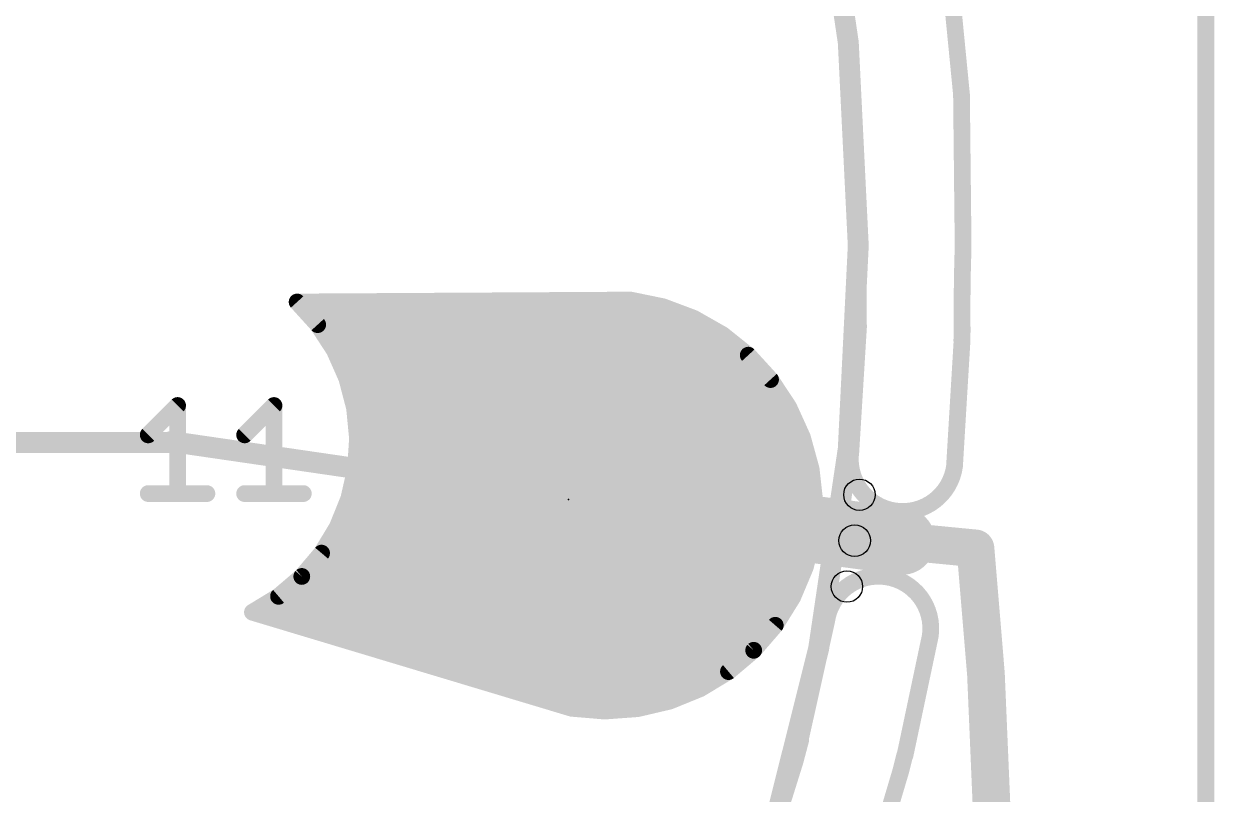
# Model space of a CAD drawing. Extents: x 0 to 107, y -24 to 80.
# Drawn here: x 45.35 to 59.79, y 47.95 to 57.29 of the extents above; entities that cross this region are included whole.
import ezdxf

# ---------------------------------------------------------------- set-up
doc = ezdxf.new("R2010")
doc.units = 0
for name, color, linetype in [('1', 12, 'CONTINUOUS'), ('16', 132, 'CONTINUOUS'), ('17', 110, 'CONTINUOUS'), ('20', 53, 'CONTINUOUS'), ('21', 53, 'CONTINUOUS'), ('23', 53, 'CONTINUOUS')]:
    doc.layers.add(name, color=color, linetype=linetype)

# ---------------------------------------------------------------- blocks, each defined once
blk = doc.blocks.new('ROUNDP')
at = {"const_width": 0.5}
blk.add_lwpolyline([(0, -0.25, 1), (0, 0.25, 1), (0, -0.25)], format="xyb", dxfattribs=at)

msp = doc.modelspace()

# ---------------------------------------------------------------- linework, layer by layer
at = {"layer": '1'}
for points, const_width in [([(52.7125, 53.9376), (48.6678, 53.9142)], 0.2032), ([(48.6678, 53.9142), (48.9171, 53.6398)], 0.2032), ([(53.1045, 53.8572), (52.7125, 53.9376)], 0.2032), ([(48.728, 53.848), (53.1292, 53.848)], 0.2032), ([(53.4792, 53.7166), (53.1045, 53.8572)], 0.2032), ([(48.9126, 53.6448), (53.6057, 53.6448)], 0.2032), ([(48.9171, 53.6398), (49.1195, 53.3291)], 0.2032), ([(53.8273, 53.519), (53.4792, 53.7166)], 0.2032), ([(54.1401, 53.2695), (53.8273, 53.519)], 0.2032), ([(49.0463, 53.4416), (53.9243, 53.4416)], 0.2032), ([(49.1195, 53.3291), (49.2698, 52.9902)], 0.2032), ([(49.1598, 53.2384), (54.1685, 53.2384)], 0.2032), ([(54.4101, 52.974), (54.1401, 53.2695)], 0.2032), ([(49.2498, 53.0352), (54.3542, 53.0352)], 0.2032), ([(49.2698, 52.9902), (49.3641, 52.6316)], 0.2032), ([(54.6306, 52.64), (54.4101, 52.974)], 0.2032), ([(49.3114, 52.832), (54.5038, 52.832)], 0.2032), ([(49.3641, 52.6316), (49.4001, 52.2625)], 0.2032), ([(49.3644, 52.6288), (54.6357, 52.6288)], 0.2032), ([(54.796, 52.2756), (54.6306, 52.64)], 0.2032), ([(49.3842, 52.4256), (54.7279, 52.4256)], 0.2032), ([(49.4001, 52.2625), (49.3767, 51.8925)], 0.2032), ([(49.3975, 52.2224), (54.8107, 52.2224)], 0.2032), ([(54.9025, 51.8898), (54.796, 52.2756)], 0.2032), ([(49.3767, 51.8925), (49.2946, 51.5309)], 0.2032), ([(49.3847, 52.0192), (54.8668, 52.0192)], 0.2032), ([(54.9473, 51.4921), (54.9025, 51.8898)], 0.2032), ([(49.3593, 51.816), (54.9108, 51.816)], 0.2032), ([(49.3132, 51.6128), (54.9337, 51.6128)], 0.2032), ([(55.0012, 51.148), (51.9303, 51.5245)], 0.4572), ([(49.2946, 51.5309), (49.156, 51.187)], 0.2032), ([(56.0045, 51.0134), (55.0012, 51.148)], 0.8128), ([(54.9293, 51.0923), (54.9473, 51.4921)], 0.2032), ([(49.2457, 51.4096), (54.9436, 51.4096)], 0.2032), ([(49.156, 51.187), (48.9642, 50.8696)], 0.2032), ([(49.1638, 51.2064), (54.9345, 51.2064)], 0.2032), ([(54.8337, 50.7037), (54.9293, 51.0923)], 0.2032), ([(56.896, 50.927), (56.0045, 51.0134)], 0.4572), ([(57.023, 49.403), (56.896, 50.927)], 0.4572), ([(48.9642, 50.8696), (48.7244, 50.5868)], 0.2032), ([(49.045, 51.0032), (54.9074, 51.0032)], 0.2032), ([(48.9052, 50.8), (54.8574, 50.8)], 0.2032), ([(48.7244, 50.5868), (48.4425, 50.346)], 0.2032), ([(48.7328, 50.5968), (54.7887, 50.5968)], 0.2032), ([(54.6784, 50.3348), (54.8337, 50.7037)], 0.2032), ([(48.4425, 50.346), (48.1258, 50.1531)], 0.2032), ([(48.4982, 50.3936), (54.7032, 50.3936)], 0.2032), ([(54.4674, 49.9948), (54.6784, 50.3348)], 0.2032), ([(48.1258, 50.1531), (51.9993, 48.9887)], 0.2032), ([(48.1871, 50.1904), (54.5888, 50.1904)], 0.2032), ([(48.6777, 49.9872), (54.4609, 49.9872)], 0.2032), ([(54.2058, 49.6919), (54.4674, 49.9948)], 0.2032), ([(49.3536, 49.784), (54.2853, 49.784)], 0.2032), ([(50.0296, 49.5808), (54.0742, 49.5808)], 0.2032), ([(53.9, 49.4337), (54.2058, 49.6919)], 0.2032), ([(53.5576, 49.2265), (53.9, 49.4337)], 0.2032), ([(50.7056, 49.3776), (53.8072, 49.3776)], 0.2032), ([(51.3816, 49.1744), (53.4297, 49.1744)], 0.2032), ([(53.187, 49.0755), (53.5576, 49.2265)], 0.2032), ([(52.7973, 48.9842), (53.187, 49.0755)], 0.2032), ([(51.9993, 48.9887), (52.3981, 48.9551)], 0.2032), ([(52.2069, 48.9712), (52.6189, 48.9712)], 0.2032), ([(52.3981, 48.9551), (52.7973, 48.9842)], 0.2032)]:
    msp.add_lwpolyline(points, dxfattribs=dict(at, const_width=const_width))
for points, const_width in [([(48.7054, 53.9484, 1), (48.6302, 53.8801)], 0.1016), ([(48.6675, 53.965, 1), (48.6681, 53.8634)], 0.1016), ([(52.7227, 53.9874, 1), (52.7023, 53.8878)], 0.1016), ([(52.7128, 53.8868, 1), (52.7122, 53.9884)], 0.1016), ([(48.728, 53.8988, 1), (48.728, 53.7972)], 0.1016), ([(53.1224, 53.9048, 1), (53.0867, 53.8097)], 0.1016), ([(53.0943, 53.8075, 1), (53.1147, 53.907)], 0.1016), ([(53.1292, 53.7972, 1), (53.1292, 53.8988)], 0.1016), ([(48.9126, 53.6956, 1), (48.9126, 53.594)], 0.1016), ([(48.9597, 53.6675, 1), (48.8746, 53.6121)], 0.1016), ([(48.8795, 53.6056, 1), (48.9547, 53.674)], 0.1016), ([(53.5043, 53.7607, 1), (53.4541, 53.6724)], 0.1016), ([(53.4614, 53.669, 1), (53.4971, 53.7641)], 0.1016), ([(53.6057, 53.594, 1), (53.6057, 53.6956)], 0.1016), ([(53.8589, 53.5587, 1), (53.7956, 53.4793)], 0.1016), ([(53.8022, 53.4748, 1), (53.8523, 53.5632)], 0.1016), ([(49.0463, 53.4924, 1), (49.0463, 53.3908)], 0.1016), ([(49.166, 53.3497, 1), (49.0731, 53.3085)], 0.1016), ([(53.9243, 53.3908, 1), (53.9243, 53.4924)], 0.1016), ([(49.077, 53.3014, 1), (49.1621, 53.3569)], 0.1016), ([(49.1598, 53.2892, 1), (49.1598, 53.1876)], 0.1016), ([(54.1776, 53.3037, 1), (54.1026, 53.2352)], 0.1016), ([(54.1085, 53.2297, 1), (54.1718, 53.3092)], 0.1016), ([(54.1685, 53.1876, 1), (54.1685, 53.2892)], 0.1016), ([(49.2498, 53.086, 1), (49.2498, 52.9844)], 0.1016), ([(54.3542, 52.9844, 1), (54.3542, 53.086)], 0.1016), ([(49.3189, 53.0031, 1), (49.2207, 52.9772)], 0.1016), ([(49.2234, 52.9696, 1), (49.3163, 53.0107)], 0.1016), ([(54.4525, 53.002, 1), (54.3677, 52.946)], 0.1016), ([(54.3726, 52.9398, 1), (54.4476, 53.0083)], 0.1016), ([(49.3114, 52.8828, 1), (49.3114, 52.7812)], 0.1016), ([(54.5038, 52.7812, 1), (54.5038, 52.8828)], 0.1016), ([(49.4147, 52.6365, 1), (49.3136, 52.6266)], 0.1016), ([(49.3644, 52.6796, 1), (49.3644, 52.578)], 0.1016), ([(54.6768, 52.661, 1), (54.5843, 52.619)], 0.1016), ([(54.5882, 52.612, 1), (54.673, 52.668)], 0.1016), ([(54.6357, 52.578, 1), (54.6357, 52.6796)], 0.1016), ([(49.315, 52.6186, 1), (49.4133, 52.6445)], 0.1016), ([(49.3842, 52.4764, 1), (49.3842, 52.3748)], 0.1016), ([(54.7279, 52.3748, 1), (54.7279, 52.4764)], 0.1016), ([(49.3975, 52.2732, 1), (49.3975, 52.1716)], 0.1016), ([(49.4508, 52.2593, 1), (49.3494, 52.2657)], 0.1016), ([(49.3495, 52.2576, 1), (49.4506, 52.2674)], 0.1016), ([(54.845, 52.2891, 1), (54.7471, 52.2621)], 0.1016), ([(54.7498, 52.2546, 1), (54.8423, 52.2966)], 0.1016), ([(54.8107, 52.1716, 1), (54.8107, 52.2732)], 0.1016), ([(49.4262, 51.8812, 1), (49.3272, 51.9037)], 0.1016), ([(49.3847, 52.07, 1), (49.3847, 51.9684)], 0.1016), ([(54.953, 51.8955, 1), (54.852, 51.8841)], 0.1016), ([(54.8668, 51.9684, 1), (54.8668, 52.07)], 0.1016), ([(49.3593, 51.8668, 1), (49.3593, 51.7652)], 0.1016), ([(49.326, 51.8957, 1), (49.4274, 51.8893)], 0.1016), ([(54.8535, 51.8763, 1), (54.9515, 51.9033)], 0.1016), ([(54.9108, 51.7652, 1), (54.9108, 51.8668)], 0.1016), ([(49.3132, 51.6636, 1), (49.3132, 51.562)], 0.1016), ([(51.9442, 51.6379, 1), (51.9164, 51.411)], 0.2286), ([(54.9337, 51.562, 1), (54.9337, 51.6636)], 0.1016), ([(49.2451, 51.5421, 1), (49.3442, 51.5196)], 0.1016), ([(49.3417, 51.5119, 1), (49.2475, 51.5499)], 0.1016), ([(55.0282, 51.3494, 1), (54.9742, 50.9466)], 0.4064), ([(54.998, 51.4898, 1), (54.8965, 51.4944)], 0.1016), ([(54.8968, 51.4864, 1), (54.9978, 51.4978)], 0.1016), ([(49.2457, 51.4604, 1), (49.2457, 51.3588)], 0.1016), ([(54.9436, 51.3588, 1), (54.9436, 51.4604)], 0.1016), ([(55.9775, 50.812, 1), (56.0315, 51.2148)], 0.4064), ([(49.1994, 51.1607, 1), (49.1125, 51.2132)], 0.1016), ([(49.1638, 51.2572, 1), (49.1638, 51.1556)], 0.1016), ([(54.9873, 51.0345, 1), (55.0151, 51.2615)], 0.2286), ([(54.9345, 51.1556, 1), (54.9345, 51.2572)], 0.1016), ([(49.1088, 51.206, 1), (49.2031, 51.168)], 0.1016), ([(54.8786, 51.0946, 1), (54.9801, 51.09)], 0.1016), ([(54.9787, 51.0802, 1), (54.88, 51.1045)], 0.1016), ([(56.0155, 51.1272, 1), (55.9935, 50.8996)], 0.2286), ([(57.0099, 50.9365, 1), (56.7821, 50.9175)], 0.2286), ([(56.885, 50.8132, 1), (56.907, 51.0408)], 0.2286), ([(49.003, 50.8367, 1), (48.9255, 50.9025)], 0.1016), ([(49.045, 51.054, 1), (49.045, 50.9524)], 0.1016), ([(54.9074, 50.9524, 1), (54.9074, 51.054)], 0.1016), ([(48.9052, 50.8508, 1), (48.9052, 50.7492)], 0.1016), ([(48.9208, 50.8959, 1), (49.0077, 50.8433)], 0.1016), ([(54.8574, 50.7492, 1), (54.8574, 50.8508)], 0.1016), ([(48.7328, 50.6476, 1), (48.7328, 50.546)], 0.1016), ([(48.7574, 50.5482, 1), (48.6914, 50.6255)], 0.1016), ([(54.7844, 50.7158, 1), (54.883, 50.6916)], 0.1016), ([(54.8805, 50.684, 1), (54.7869, 50.7234)], 0.1016), ([(54.7887, 50.546, 1), (54.7887, 50.6476)], 0.1016), ([(48.6856, 50.6197, 1), (48.7631, 50.554)], 0.1016), ([(48.4095, 50.3846, 1), (48.4755, 50.3073)], 0.1016), ([(48.4689, 50.3026, 1), (48.4161, 50.3893)], 0.1016), ([(48.4982, 50.4444, 1), (48.4982, 50.3428)], 0.1016), ([(54.6316, 50.3545, 1), (54.7253, 50.3151)], 0.1016), ([(54.7216, 50.308, 1), (54.6353, 50.3616)], 0.1016), ([(54.7032, 50.3428, 1), (54.7032, 50.4444)], 0.1016), ([(48.1404, 50.2017, 1), (48.1112, 50.1044)], 0.1016), ([(48.1871, 50.2412, 1), (48.1871, 50.1396)], 0.1016), ([(54.5888, 50.1396, 1), (54.5888, 50.2412)], 0.1016), ([(48.0994, 50.1965, 1), (48.1522, 50.1097)], 0.1016), ([(48.6777, 50.038, 1), (48.6777, 49.9364)], 0.1016), ([(54.4242, 50.0216, 1), (54.5106, 49.968)], 0.1016), ([(54.5058, 49.9616, 1), (54.429, 50.028)], 0.1016), ([(54.4609, 49.9364, 1), (54.4609, 50.038)], 0.1016), ([(49.3536, 49.8348, 1), (49.3536, 49.7332)], 0.1016), ([(54.2853, 49.7332, 1), (54.2853, 49.8348)], 0.1016), ([(50.0296, 49.6316, 1), (50.0296, 49.53)], 0.1016), ([(54.0742, 49.53, 1), (54.0742, 49.6316)], 0.1016), ([(54.1673, 49.7251, 1), (54.2442, 49.6587)], 0.1016), ([(54.2385, 49.6531, 1), (54.173, 49.7307)], 0.1016), ([(53.34, 19.05, 0.1023), (57.023, 49.403)], 0.4572), ([(53.9263, 49.3903, 1), (53.8737, 49.4772)], 0.1016), ([(57.1369, 49.4125, 1), (56.9091, 49.3935)], 0.2286), ([(56.9091, 49.3935, 1), (57.1369, 49.4125)], 0.2286), ([(50.7056, 49.4284, 1), (50.7056, 49.3268)], 0.1016), ([(53.8072, 49.3268, 1), (53.8072, 49.4284)], 0.1016), ([(53.8672, 49.4725, 1), (53.9328, 49.3949)], 0.1016), ([(51.3816, 49.2252, 1), (51.3816, 49.1236)], 0.1016), ([(53.4297, 49.1236, 1), (53.4297, 49.2252)], 0.1016), ([(53.5313, 49.27, 1), (53.5839, 49.1831)], 0.1016), ([(53.5767, 49.1795, 1), (53.5384, 49.2736)], 0.1016), ([(53.1678, 49.1225, 1), (53.2061, 49.0284)], 0.1016), ([(53.1985, 49.026, 1), (53.1754, 49.1249)], 0.1016), ([(52.0036, 49.0393, 1), (51.9951, 48.9381)], 0.1016), ([(51.9847, 48.9401, 1), (52.014, 49.0374)], 0.1016), ([(52.2069, 49.022, 1), (52.2069, 48.9204)], 0.1016), ([(52.3944, 49.0057, 1), (52.4018, 48.9044)], 0.1016), ([(52.3939, 48.9044, 1), (52.4024, 49.0057)], 0.1016), ([(52.6189, 48.9204, 1), (52.6189, 49.022)], 0.1016), ([(52.7857, 49.0337, 1), (52.8089, 48.9348)], 0.1016), ([(52.801, 48.9336, 1), (52.7936, 49.0349)], 0.1016)]:
    msp.add_lwpolyline(points, format="xyb", dxfattribs=dict(at, const_width=const_width))
at = {"layer": '16'}
for points, const_width in [([(55.4737, 54.6101, 0.4142), (30.48, 79.6037)], 0.254), ([(55.5372, 54.6101, 1), (55.4102, 54.6101)], 0.127), ([(30.5054, 29.6165, 0.4142), (55.4737, 54.5848)], 0.254), ([(55.5372, 54.5848, 1), (55.4102, 54.5848)], 0.127), ([(55.4102, 54.6101, 1), (55.5372, 54.6101)], 0.127), ([(55.4102, 54.5848, 1), (55.5372, 54.5848)], 0.127), ([(48.7054, 53.9484, 1), (48.6302, 53.8801)], 0.1016), ([(48.6675, 53.965, 1), (48.6681, 53.8634)], 0.1016), ([(52.7227, 53.9874, 1), (52.7023, 53.8878)], 0.1016), ([(52.7128, 53.8868, 1), (52.7122, 53.9884)], 0.1016), ([(48.728, 53.8988, 1), (48.728, 53.7972)], 0.1016), ([(53.1224, 53.9048, 1), (53.0867, 53.8097)], 0.1016), ([(53.0944, 53.8075, 1), (53.1147, 53.907)], 0.1016), ([(53.1292, 53.7972, 1), (53.1292, 53.8988)], 0.1016), ([(48.9126, 53.6956, 1), (48.9126, 53.594)], 0.1016), ([(48.9597, 53.6675, 1), (48.8746, 53.6121)], 0.1016), ([(48.8795, 53.6056, 1), (48.9547, 53.674)], 0.1016), ([(53.5043, 53.7608, 1), (53.4542, 53.6724)], 0.1016), ([(53.4614, 53.669, 1), (53.4971, 53.7641)], 0.1016), ([(53.6057, 53.594, 1), (53.6057, 53.6956)], 0.1016), ([(53.859, 53.5588, 1), (53.7956, 53.4793)], 0.1016), ([(53.8022, 53.4749, 1), (53.8524, 53.5632)], 0.1016), ([(49.0463, 53.4924, 1), (49.0463, 53.3908)], 0.1016), ([(49.166, 53.3497, 1), (49.0731, 53.3085)], 0.1016), ([(53.9244, 53.3908, 1), (53.9244, 53.4924)], 0.1016), ([(49.077, 53.3014, 1), (49.1621, 53.3569)], 0.1016), ([(49.1598, 53.2892, 1), (49.1598, 53.1876)], 0.1016), ([(54.1777, 53.3038, 1), (54.1027, 53.2352)], 0.1016), ([(54.1085, 53.2298, 1), (54.1718, 53.3092)], 0.1016), ([(54.1686, 53.1876, 1), (54.1686, 53.2892)], 0.1016), ([(49.2499, 53.086, 1), (49.2499, 52.9844)], 0.1016), ([(54.3543, 52.9844, 1), (54.3543, 53.086)], 0.1016), ([(49.3189, 53.0031, 1), (49.2207, 52.9772)], 0.1016), ([(49.2234, 52.9696, 1), (49.3163, 53.0107)], 0.1016), ([(54.4525, 53.002, 1), (54.3677, 52.9461)], 0.1016), ([(54.3726, 52.9398, 1), (54.4476, 53.0083)], 0.1016), ([(49.3114, 52.8828, 1), (49.3114, 52.7812)], 0.1016), ([(54.5039, 52.7812, 1), (54.5039, 52.8828)], 0.1016), ([(49.4147, 52.6365, 1), (49.3136, 52.6266)], 0.1016), ([(49.3644, 52.6796, 1), (49.3644, 52.578)], 0.1016), ([(54.6769, 52.661, 1), (54.5843, 52.619)], 0.1016), ([(54.5882, 52.612, 1), (54.673, 52.668)], 0.1016), ([(54.6357, 52.578, 1), (54.6357, 52.6796)], 0.1016), ([(49.315, 52.6186, 1), (49.4133, 52.6445)], 0.1016), ([(49.3842, 52.4764, 1), (49.3842, 52.3748)], 0.1016), ([(54.728, 52.3748, 1), (54.728, 52.4764)], 0.1016), ([(47.0852, 52.255, 1), (47.175, 52.1652)], 0.127), ([(47.1516, 52.2852, 1), (47.1332, 52.1596)], 0.127), ([(47.1873, 52.1775, 1), (47.0975, 52.2673)], 0.127), ([(47.1301, 52.1466, 1), (47.1301, 52.2736)], 0.127), ([(49.3975, 52.2732, 1), (49.3975, 52.1716)], 0.1016), ([(49.4508, 52.2593, 1), (49.3494, 52.2657)], 0.1016), ([(49.3495, 52.2576, 1), (49.4506, 52.2674)], 0.1016), ([(54.845, 52.2891, 1), (54.7471, 52.2621)], 0.1016), ([(54.7498, 52.2546, 1), (54.8423, 52.2966)], 0.1016), ([(54.8108, 52.1716, 1), (54.8108, 52.2732)], 0.1016), ([(49.4262, 51.8812, 1), (49.3272, 51.9037)], 0.1016), ([(49.3847, 52.07, 1), (49.3847, 51.9684)], 0.1016), ([(54.953, 51.8955, 1), (54.852, 51.8841)], 0.1016), ([(54.8668, 51.9684, 1), (54.8668, 52.07)], 0.1016), ([(49.3593, 51.8668, 1), (49.3593, 51.7652)], 0.1016), ([(49.326, 51.8957, 1), (49.4274, 51.8893)], 0.1016), ([(54.8536, 51.8763, 1), (54.9515, 51.9033)], 0.1016), ([(54.9108, 51.7652, 1), (54.9108, 51.8668)], 0.1016), ([(49.3132, 51.6636, 1), (49.3132, 51.562)], 0.1016), ([(54.9337, 51.562, 1), (54.9337, 51.6636)], 0.1016), ([(49.2451, 51.5421, 1), (49.3442, 51.5196)], 0.1016), ([(49.3417, 51.5119, 1), (49.2475, 51.5499)], 0.1016), ([(51.9211, 51.4616, 1), (51.9395, 51.5873)], 0.127), ([(54.9981, 51.4898, 1), (54.8966, 51.4944)], 0.1016), ([(54.8968, 51.4864, 1), (54.9978, 51.4978)], 0.1016), ([(49.2457, 51.4604, 1), (49.2457, 51.3588)], 0.1016), ([(54.9436, 51.3588, 1), (54.9436, 51.4604)], 0.1016), ([(49.1994, 51.1607, 1), (49.1125, 51.2132)], 0.1016), ([(49.1638, 51.2572, 1), (49.1638, 51.1556)], 0.1016), ([(54.9345, 51.1556, 1), (54.9345, 51.2572)], 0.1016), ([(49.1088, 51.206, 1), (49.2031, 51.168)], 0.1016), ([(54.8786, 51.0946, 1), (54.9801, 51.09)], 0.1016), ([(54.9787, 51.0802, 1), (54.88, 51.1045)], 0.1016), ([(49.003, 50.8367, 1), (48.9255, 50.9025)], 0.1016), ([(49.0449, 51.054, 1), (49.0449, 50.9524)], 0.1016), ([(54.9074, 50.9524, 1), (54.9074, 51.054)], 0.1016), ([(48.9052, 50.8508, 1), (48.9052, 50.7492)], 0.1016), ([(48.9208, 50.8959, 1), (49.0077, 50.8433)], 0.1016), ([(54.8574, 50.7492, 1), (54.8574, 50.8508)], 0.1016), ([(48.7328, 50.6476, 1), (48.7328, 50.546)], 0.1016), ([(48.7574, 50.5482, 1), (48.6914, 50.6255)], 0.1016), ([(54.7844, 50.7158, 1), (54.883, 50.6916)], 0.1016), ([(54.8805, 50.684, 1), (54.7869, 50.7234)], 0.1016), ([(54.7887, 50.546, 1), (54.7887, 50.6476)], 0.1016), ([(48.6856, 50.6197, 1), (48.7631, 50.554)], 0.1016), ([(48.4095, 50.3846, 1), (48.4755, 50.3073)], 0.1016), ([(48.4689, 50.3026, 1), (48.4161, 50.3893)], 0.1016), ([(48.4982, 50.4444, 1), (48.4982, 50.3428)], 0.1016), ([(54.6316, 50.3545, 1), (54.7252, 50.3151)], 0.1016), ([(54.7216, 50.308, 1), (54.6353, 50.3616)], 0.1016), ([(54.7032, 50.3428, 1), (54.7032, 50.4444)], 0.1016), ([(48.1404, 50.2017, 1), (48.1112, 50.1044)], 0.1016), ([(48.1871, 50.2412, 1), (48.1871, 50.1396)], 0.1016), ([(54.5888, 50.1396, 1), (54.5888, 50.2412)], 0.1016), ([(48.0994, 50.1965, 1), (48.1522, 50.1097)], 0.1016), ([(48.6777, 50.038, 1), (48.6777, 49.9364)], 0.1016), ([(54.4242, 50.0216, 1), (54.5105, 49.968)], 0.1016), ([(54.5058, 49.9616, 1), (54.4289, 50.028)], 0.1016), ([(54.4608, 49.9364, 1), (54.4608, 50.038)], 0.1016), ([(49.3536, 49.8348, 1), (49.3536, 49.7332)], 0.1016), ([(54.2853, 49.7332, 1), (54.2853, 49.8348)], 0.1016), ([(50.0296, 49.6316, 1), (50.0296, 49.53)], 0.1016), ([(54.0741, 49.53, 1), (54.0741, 49.6316)], 0.1016), ([(54.1673, 49.7252, 1), (54.2442, 49.6587)], 0.1016), ([(54.2385, 49.6531, 1), (54.173, 49.7308)], 0.1016), ([(53.9263, 49.3903, 1), (53.8737, 49.4772)], 0.1016), ([(50.7056, 49.4284, 1), (50.7056, 49.3268)], 0.1016), ([(53.8072, 49.3268, 1), (53.8072, 49.4284)], 0.1016), ([(53.8672, 49.4726, 1), (53.9327, 49.3949)], 0.1016), ([(51.3816, 49.2252, 1), (51.3816, 49.1236)], 0.1016), ([(53.4296, 49.1236, 1), (53.4296, 49.2252)], 0.1016), ([(53.5313, 49.27, 1), (53.5838, 49.1831)], 0.1016), ([(53.5767, 49.1795, 1), (53.5384, 49.2736)], 0.1016), ([(53.1678, 49.1225, 1), (53.2061, 49.0285)], 0.1016), ([(53.1985, 49.026, 1), (53.1754, 49.125)], 0.1016), ([(52.0036, 49.0393, 1), (51.9951, 48.9381)], 0.1016), ([(51.9847, 48.9401, 1), (52.014, 49.0374)], 0.1016), ([(52.207, 49.022, 1), (52.207, 48.9204)], 0.1016), ([(52.3944, 49.0057, 1), (52.4018, 48.9044)], 0.1016), ([(52.3939, 48.9045, 1), (52.4024, 49.0057)], 0.1016), ([(52.6187, 48.9204, 1), (52.6187, 49.022)], 0.1016), ([(52.7857, 49.0337, 1), (52.8089, 48.9348)], 0.1016), ([(52.801, 48.9336, 1), (52.7936, 49.0349)], 0.1016)]:
    msp.add_lwpolyline(points, format="xyb", dxfattribs=dict(at, const_width=const_width))
for points, const_width in [([(55.4737, 54.6101), (55.4737, 54.5848)], 0.254), ([(48.6678, 53.9142), (52.7125, 53.9376)], 0.2032), ([(48.9171, 53.6398), (48.6678, 53.9142)], 0.2032), ([(52.7125, 53.9376), (53.1046, 53.8573)], 0.2032), ([(48.728, 53.848), (53.1292, 53.848)], 0.2032), ([(53.1046, 53.8573), (53.4792, 53.7166)], 0.2032), ([(48.9126, 53.6448), (53.6057, 53.6448)], 0.2032), ([(49.1195, 53.3291), (48.9171, 53.6398)], 0.2032), ([(53.4792, 53.7166), (53.8273, 53.519)], 0.2032), ([(53.8273, 53.519), (54.1402, 53.2695)], 0.2032), ([(49.0463, 53.4416), (53.9244, 53.4416)], 0.2032), ([(49.2698, 52.9902), (49.1195, 53.3291)], 0.2032), ([(49.1598, 53.2384), (54.1686, 53.2384)], 0.2032), ([(54.1402, 53.2695), (54.4101, 52.9741)], 0.2032), ([(49.2499, 53.0352), (54.3543, 53.0352)], 0.2032), ([(49.3641, 52.6316), (49.2698, 52.9902)], 0.2032), ([(54.4101, 52.9741), (54.6306, 52.64)], 0.2032), ([(49.3114, 52.832), (54.5039, 52.832)], 0.2032), ([(49.4001, 52.2625), (49.3641, 52.6316)], 0.2032), ([(49.3644, 52.6288), (54.6357, 52.6288)], 0.2032), ([(54.6306, 52.64), (54.7961, 52.2756)], 0.2032), ([(49.3842, 52.4256), (54.728, 52.4256)], 0.2032), ([(47.1301, 52.2101), (39.37, 52.2101)], 0.254), ([(47.1424, 52.2224), (47.1301, 52.2101)], 0.254), ([(51.9303, 51.5245), (47.1424, 52.2224)], 0.254), ([(49.3767, 51.8925), (49.4001, 52.2625)], 0.2032), ([(49.3975, 52.2224), (54.8108, 52.2224)], 0.2032), ([(54.7961, 52.2756), (54.9025, 51.8898)], 0.2032), ([(49.2946, 51.5309), (49.3767, 51.8925)], 0.2032), ([(49.3847, 52.0192), (54.8668, 52.0192)], 0.2032), ([(54.9025, 51.8898), (54.9473, 51.4921)], 0.2032), ([(49.3593, 51.816), (54.9108, 51.816)], 0.2032), ([(49.3132, 51.6128), (54.9337, 51.6128)], 0.2032), ([(49.156, 51.187), (49.2946, 51.5309)], 0.2032), ([(54.9473, 51.4921), (54.9293, 51.0923)], 0.2032), ([(49.2457, 51.4096), (54.9436, 51.4096)], 0.2032), ([(48.9642, 50.8696), (49.156, 51.187)], 0.2032), ([(49.1638, 51.2064), (54.9345, 51.2064)], 0.2032), ([(54.9293, 51.0923), (54.8337, 50.7037)], 0.2032), ([(48.7244, 50.5868), (48.9642, 50.8696)], 0.2032), ([(49.0449, 51.0032), (54.9074, 51.0032)], 0.2032), ([(48.9052, 50.8), (54.8574, 50.8)], 0.2032), ([(48.4425, 50.346), (48.7244, 50.5868)], 0.2032), ([(48.7328, 50.5968), (54.7887, 50.5968)], 0.2032), ([(54.8337, 50.7037), (54.6784, 50.3348)], 0.2032), ([(48.1258, 50.1531), (48.4425, 50.346)], 0.2032), ([(48.4982, 50.3936), (54.7032, 50.3936)], 0.2032), ([(54.6784, 50.3348), (54.4674, 49.9948)], 0.2032), ([(51.9993, 48.9887), (48.1258, 50.1531)], 0.2032), ([(48.1871, 50.1904), (54.5888, 50.1904)], 0.2032), ([(48.6777, 49.9872), (54.4608, 49.9872)], 0.2032), ([(54.4674, 49.9948), (54.2057, 49.6919)], 0.2032), ([(49.3536, 49.784), (54.2853, 49.784)], 0.2032), ([(50.0296, 49.5808), (54.0741, 49.5808)], 0.2032), ([(54.2057, 49.6919), (53.9, 49.4338)], 0.2032), ([(53.9, 49.4338), (53.5575, 49.2266)], 0.2032), ([(50.7056, 49.3776), (53.8072, 49.3776)], 0.2032), ([(51.3816, 49.1744), (53.4296, 49.1744)], 0.2032), ([(53.5575, 49.2266), (53.1869, 49.0755)], 0.2032), ([(53.1869, 49.0755), (52.7973, 48.9843)], 0.2032), ([(52.3981, 48.9551), (51.9993, 48.9887)], 0.2032), ([(52.207, 48.9712), (52.6187, 48.9712)], 0.2032), ([(52.7973, 48.9843), (52.3981, 48.9551)], 0.2032)]:
    msp.add_lwpolyline(points, dxfattribs=dict(at, const_width=const_width))
at = {"layer": '20', "const_width": 0.2032}
for points in [[(59.69, 1.27), (59.69, 78.74)], [(55.4761, 53.6245), (55.4761, 54.6202)], [(55.4778, 53.6233), (55.384, 52.0975)], [(56.7304, 53.4473), (56.7359, 53.5953)], [(56.6416, 51.9208), (56.7333, 53.4494)], [(54.7705, 48.6082), (55.0901, 50.0434)], [(56.3479, 49.8666), (56.0421, 48.4219)], [(54.7751, 48.6004), (54.7065, 48.3413)], [(56.0375, 48.4175), (55.9918, 48.2346)]]:
    msp.add_lwpolyline(points, dxfattribs=at)
at = {"layer": '20'}
for points, const_width in [([(55.4736, 54.6354, 0.1435), (51.6128, 67.9704)], 0.2032), ([(56.7461, 54.5948, 0.0654), (56.2102, 60.0583)], 0.2032), ([(55.4228, 54.6356, 1), (55.5244, 54.6352)], 0.1016), ([(55.5269, 54.6202, 1), (55.4253, 54.6202)], 0.1016), ([(56.7461, 54.5948, 0.0103), (56.7334, 53.5534)], 0.2032), ([(56.7969, 54.5931, 1), (56.6953, 54.5965)], 0.1016), ([(56.6953, 54.5965, 1), (56.7969, 54.5931)], 0.1016), ([(55.5285, 53.6202, 1), (55.4271, 53.6264)], 0.1016), ([(55.4253, 53.6245, 1), (55.5269, 53.6245)], 0.1016), ([(56.6826, 53.553, 1), (56.7842, 53.5538)], 0.1016), ([(56.7867, 53.5934, 1), (56.6851, 53.5972)], 0.1016), ([(56.6796, 53.4492, 1), (56.7812, 53.4454)], 0.1016), ([(56.784, 53.4464, 1), (56.6826, 53.4524)], 0.1016), ([(55.384, 52.0975, 0.9999), (56.6416, 51.9208)], 0.2032), ([(55.3333, 52.1006, 1), (55.4347, 52.0944)], 0.1016), ([(55.4343, 52.0904, 1), (55.3337, 52.1046)], 0.1016), ([(56.6919, 51.9137, 1), (56.5913, 51.9279)], 0.1016), ([(56.5909, 51.9238, 1), (56.6923, 51.9178)], 0.1016), ([(56.3479, 49.8666, 1), (55.0901, 50.0434)], 0.2032), ([(55.1397, 50.0324, 1), (55.0405, 50.0544)], 0.1016), ([(55.0398, 50.0505, 1), (55.1404, 50.0363)], 0.1016), ([(56.3976, 49.8561, 1), (56.2982, 49.8771)], 0.1016), ([(56.2976, 49.8737, 1), (56.3982, 49.8595)], 0.1016), ([(54.7209, 48.6192, 1), (54.8201, 48.5972)], 0.1016), ([(54.8242, 48.5874, 1), (54.726, 48.6134)], 0.1016), ([(56.0868, 48.4052, 1), (55.9882, 48.4298)], 0.1016), ([(50.8356, 40.0761, 0.0898), (54.7065, 48.3413)], 0.2032), ([(54.6574, 48.3543, 1), (54.7556, 48.3283)], 0.1016), ([(54.7556, 48.3283, 1), (54.6574, 48.3543)], 0.1016), ([(55.9924, 48.4324, 1), (56.0918, 48.4114)], 0.1016), ([(53.4238, 41.7474, 0.0661), (55.9918, 48.2346)], 0.2032), ([(55.9425, 48.2469, 1), (56.0411, 48.2223)], 0.1016), ([(56.0411, 48.2223, 1), (55.9425, 48.2469)], 0.1016)]:
    msp.add_lwpolyline(points, format="xyb", dxfattribs=dict(at, const_width=const_width))
for centre in [(55.4888, 51.5772), (55.4304, 51.021), (55.3364, 50.4647)]:
    msp.add_circle(centre, 0.1905, dxfattribs=at)
at = {"layer": '21', "const_width": 0.2032}
for points in [[(46.8617, 52.3035), (47.2176, 52.6594)], [(47.2176, 52.6594), (47.2176, 51.5917)], [(48.0311, 52.3035), (48.387, 52.6594)], [(48.387, 52.6594), (48.387, 51.5917)], [(46.8617, 51.5917), (47.5735, 51.5917)], [(48.0311, 51.5917), (48.7429, 51.5917)]]:
    msp.add_lwpolyline(points, dxfattribs=at)
at = {"layer": '21', "const_width": 0.1016}
for points in [[(47.2684, 52.6594, 1), (47.1668, 52.6594)], [(47.2535, 52.6235, 1), (47.1817, 52.6953)], [(48.4378, 52.6594, 1), (48.3362, 52.6594)], [(48.4229, 52.6235, 1), (48.3511, 52.6953)], [(46.8258, 52.3394, 1), (46.8976, 52.2676)], [(47.9952, 52.3394, 1), (48.067, 52.2676)], [(46.8617, 51.6425, 1), (46.8617, 51.5409)], [(47.5735, 51.5409, 1), (47.5735, 51.6425)], [(48.0311, 51.6425, 1), (48.0311, 51.5409)], [(48.7429, 51.5409, 1), (48.7429, 51.6425)], [(47.1668, 51.5917, 1), (47.2684, 51.5917)], [(48.3362, 51.5917, 1), (48.4378, 51.5917)]]:
    msp.add_lwpolyline(points, format="xyb", dxfattribs=at)
at = {"layer": '23'}
msp.add_point((51.96, 51.5202), dxfattribs=at)

# ---------------------------------------------------------------- block references
at = {"layer": '17', "xscale": 4.064, "yscale": 4.064, "rotation": 171.8}
msp.add_blockref('ROUNDP', (51.9303, 51.5245), dxfattribs=at)
msp.add_blockref('ROUNDP', (51.9303, 51.5245), dxfattribs=at)

doc.saveas('drawing.dxf')
